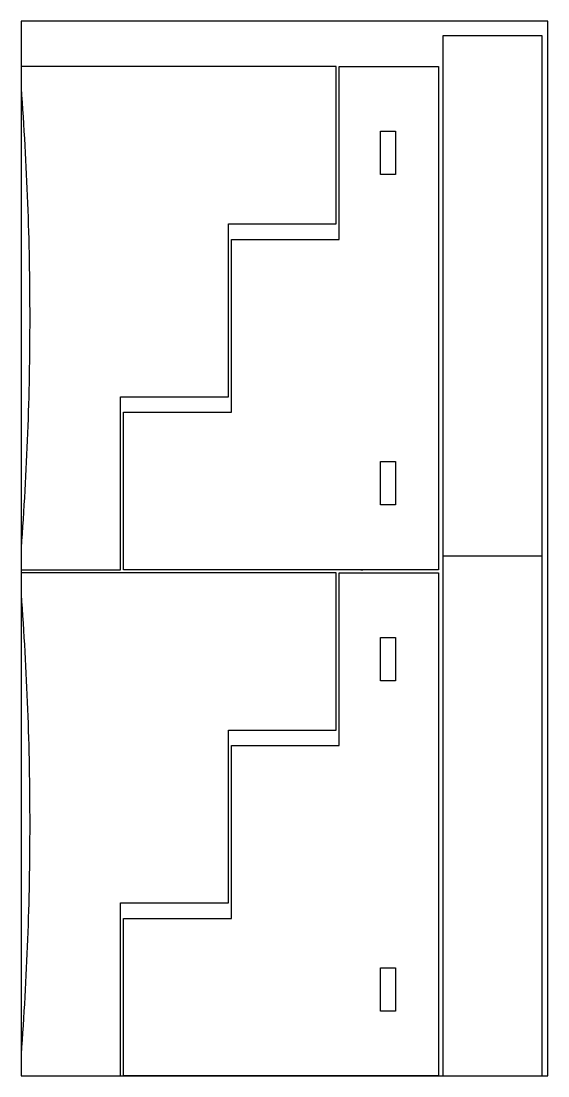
# Model space of a CAD drawing. Extents: x 2570 to 3790, y -13 to 2427.
import ezdxf

# ---------------------------------------------------------------- set-up
doc = ezdxf.new("R2010")
doc.units = 0
doc.header["$MEASUREMENT"] = 0
doc.layers.get('0').update_dxf_attribs({"linetype": 'CONTINUOUS'})

msp = doc.modelspace()

# ---------------------------------------------------------------- linework, layer by layer
for p, q in [((3357.3, 2321.7), (3361.7, 2321.7)), ((3547.3, 1189.7), (3777.3, 1189.7)), ((3357.3, 1157.7), (3361.7, 1157.7))]:
    msp.add_line(p, q)
at = {"color": 240, "true_color": 0xed1f24}
msp.add_lwpolyline([(2570.3, -13.3), (3790.3, -13.3), (3790.3, 2426.7), (2570.3, 2426.7)], close=True, dxfattribs=at)
msp.add_lwpolyline([(3777.3, 2392.7), (3547.3, 2392.7), (3547.3, -13.3), (3777.3, -13.3)], close=True)
for points in [[(2570.3, 1207.7), (2570.3, 1157.7), (2800.3, 1157.7), (2800.3, 1557.7), (3050.3, 1557.7), (3050.3, 1957.7), (3300.3, 1957.7), (3300.3, 2317.1), (3300.3, 2321.7), (2570.3, 2321.7), (2570.3, 2271.7, -0.018737), (2590.3, 1739.7, -0.018737), (2570.3, 1207.7)], [(2570.3, 36.7), (2570.3, -13.3), (2800.3, -13.3), (2800.3, 386.7), (3050.3, 386.7), (3050.3, 786.7), (3300.3, 786.7), (3300.3, 1146.1), (3300.3, 1150.7), (2570.3, 1150.7), (2570.3, 1100.7, -0.018737), (2590.3, 568.7, -0.018737), (2570.3, 36.7)]]:
    msp.add_lwpolyline(points, format="xyb")
for points in [[(3307.3, 1921.7), (3307.3, 2321.7), (3537.3, 2321.7), (3537.3, 1157.7), (2807.3, 1157.7), (2807.3, 1521.7), (3057.3, 1521.7), (3057.3, 1921.7), (3307.3, 1921.7)], [(3402.3, 2171.7), (3437.3, 2171.7), (3437.3, 2071.7), (3402.3, 2071.7), (3402.3, 2171.7)], [(3402.3, 1407.7), (3437.3, 1407.7), (3437.3, 1307.7), (3402.3, 1307.7), (3402.3, 1407.7)], [(3307.3, 750.7), (3307.3, 1150.7), (3537.3, 1150.7), (3537.3, -13.3), (2807.3, -13.3), (2807.3, 350.7), (3057.3, 350.7), (3057.3, 750.7), (3307.3, 750.7)], [(3402.3, 1000.7), (3437.3, 1000.7), (3437.3, 900.7), (3402.3, 900.7), (3402.3, 1000.7)], [(3402.3, 236.7), (3437.3, 236.7), (3437.3, 136.7), (3402.3, 136.7), (3402.3, 236.7)]]:
    msp.add_lwpolyline(points)

doc.saveas('drawing.dxf')
